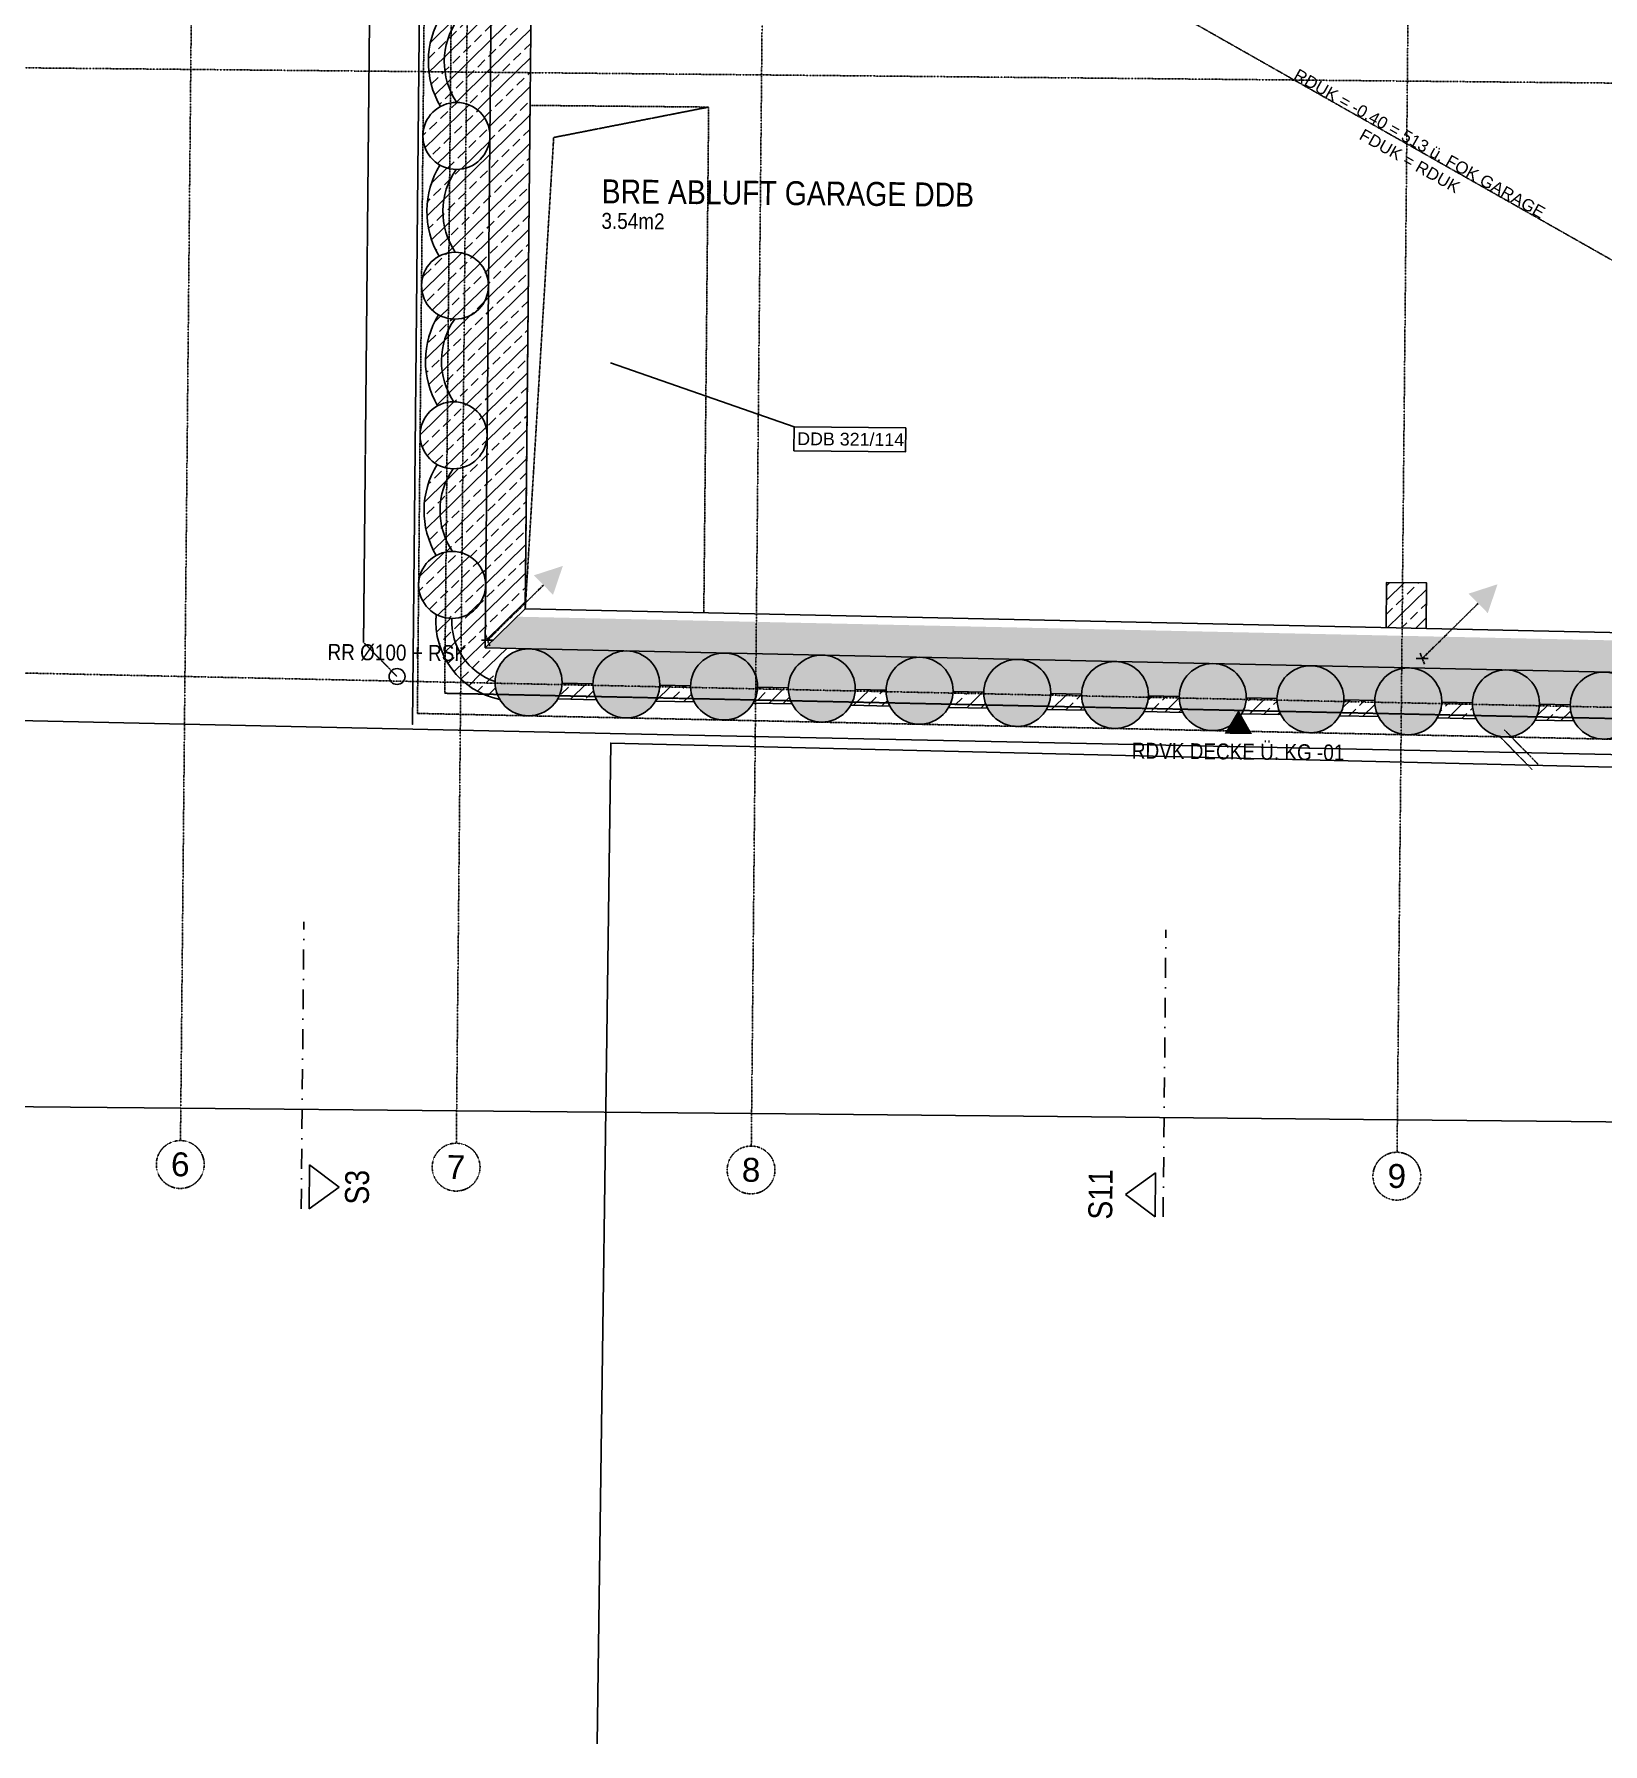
# Model space of a CAD drawing. Header units: millimetres. Extents: x 129024 to 200890, y -97881 to 32593.
# Drawn here: x 173659 to 183496, y -62388 to -51665 of the extents above; entities that cross this region are included whole.
import ezdxf
from ezdxf.enums import TextEntityAlignment as Align

# ---------------------------------------------------------------- set-up
doc = ezdxf.new("R2010")
doc.units = ezdxf.units.MM
for name, pattern in [('ACAD_ISO08W100', [36, 24, -3, 6, -3]), ('DASHDOT', [1, 0.5, -0.25, 0, -0.25]), ('HIDDEN', [0.375, 0.25, -0.125]), ('HIDDEN2', [0.1875, 0.125, -0.0625]), ('STRICHPUNKT', [1, 0.5, -0.25, 0, -0.25]), ('STRICHPUNKTX2', [2, 1, -0.5, 0, -0.5])]:
    doc.linetypes.add(name, pattern=pattern)
for name, color, linetype in [('00-TXT---------M0', 8, 'Continuous'), ('01-SCH-G00-Lk2-M0', 8, 'STRICHPUNKTX2'), ('01-SYM-G00-Lk2-M0', 8, 'Continuous'), ('01-TXT---------M0', 1, 'Continuous'), ('01-TXT---------PP', 1, 'Continuous'), ('01-TXT-G00-Lk2-M0', 1, 'Continuous'), ('02-AXO-G00-Lk2-M0', 8, 'STRICHPUNKT'), ('02-DIM-G00-Lk2-ACHSEN', 251, 'Continuous'), ('02-FIL-G00-Lk2-STB', 8, 'Continuous'), ('02-HID-G00-Lk2-M0', 8, 'HIDDEN2'), ('02-TWA-G00-Lk2-M0', 4, 'Continuous'), ('02-TWB-G00-Lk2-M0', 5, 'Continuous'), ('02-WDA-G00-Lk2-M0', 8, 'Continuous'), ('03-SYM-G00-LK2-M0', 8, 'Continuous'), ('03-TXT-G00-Lk2-M0', 8, 'Continuous'), ('07-RWK-G00-Lk2-M0', 150, 'HIDDEN'), ('07-TXT---------M0', 8, 'Continuous'), ('09-VER-G00-Lk2-GRUNDSTÜCKSGRENZE', 161, 'Continuous')]:
    doc.layers.add(name, color=color, linetype=linetype)
doc.layers.add('E_ERDUNG', color=150, linetype='ACAD_ISO08W100', true_color=0x0f87ff)
doc.styles.add('ARIAL', font='arial.ttf', dxfattribs={"width": 0.85})
doc.styles.add('ET_LEGENDE - Wohnung$0$ROMANS', font='romans.shx', dxfattribs={"width": 0.6})
doc.styles.get("Standard").update_dxf_attribs({"font": 'arial.ttf'})
doc.dimstyles.new('pp chromy&schneider', dxfattribs={"dimscale": 0.005, "dimtxt": 25, "dimasz": 10, "dimexe": 0, "dimexo": 0, "dimgap": 5, "dimtad": 1, "dimdec": 1, "dimlfac": 100, "dimrnd": 0.1, "dimzin": 9, "dimdsep": 46, "dimtxsty": 'ARIAL', "dimblk": 'c&s kote', "dimcen": 0, "dimse1": 1, "dimse2": 1, "dimclrd": 8, "dimclrt": 8, "dimadec": 0, "dimazin": 0, "dimtfac": 0.75, "dimtdec": 1, "dimtix": 1, "dimtmove": 2, "dimatfit": 0, "dimldrblk": 'NONE', "dimfxl": 1, "dimtolj": 1, "dimlwd": -1, "dimarcsym": 0})
pattern_1 = [(44.45009, (103083.84, -85315.77), (-88.93653, 90.66032), []), (44.45009, (103173.64, -85316.63), (-88.93653, 90.66032), [63.5, -31.75])]
pattern_2 = [(44.157637, (103524.05, -263060.04), (-88.472625, 91.11309), []), (44.157637, (103613.84, -263061.36), (-88.472625, 91.11309), [63.5, -31.75])]

# ---------------------------------------------------------------- blocks, each defined once
blk = doc.blocks.new('*U225')
for p, q in [((0, 0), (445, 445)), ((48, 0), (-48, 0)), ((-18, 44), (18, -44))]:
    blk.add_line(p, q)
blk.add_solid([(368, 523), (600, 600), (523, 368)])
at = {"style": 'ET_LEGENDE - Wohnung$0$ROMANS', "width": 0.6, "flags": 1}
for tag, p in [('RAUMBUCHNUMMER', (0, -300)), ('ANLAGE', (0, -450))]:
    blk.add_attdef(tag, text='', height=100, dxfattribs=at).set_placement(p, align=Align.MIDDLE)
for tag, p in [('TEILANLAGE_NR', (0, -600)), ('KOMPONENTE', (0, -750)), ('KOMPONENTE_NR', (0, -900)), ('BEZEICHNUNG', (0, -1050)), ('TYP', (0, -1200)), ('HERSTELLER', (0, -1350)), ('MODEL', (0, -1500)), ('LEISTUNG_MAX', (0, -1650)), ('SPEZIFISCH_1', (0, -1800)), ('SPEZIFISCH_2', (0, -1950)), ('SPEZIFISCH_3', (0, -2100)), ('SPEZIFISCH_4', (0, -2250)), ('SPEZIFISCH_5', (0, -2400)), ('GEWERKE_CODE', (0, -2550)), ('LV_POS', (0, -2700)), ('ZAEHLER', (0, -2850)), ('PLATZHALTER_1', (0, -3000)), ('PLATZHALTER_2', (0, -3150)), ('PLATZHALTER_3', (0, -3300)), ('JOBLISTE_VDMA', (0, -3450)), ('ET_SPEZIFISCH_1', (0, -3600)), ('ET_SPEZIFISCH_2', (0, -3750)), ('ET_SPEZIFISCH_3', (0, -3900)), ('ET_SPEZIFISCH_4', (0, -4050)), ('ET_SPEZIFISCH_5', (0, -4200)), ('ET_SPEZIFISCH_6', (0, -4350)), ('ET_SPEZIFISCH_7', (0, -4500))]:
    blk.add_attdef(tag, text='', height=100, dxfattribs=at).set_placement(p, align=Align.MIDDLE_CENTER)
blk = doc.blocks.new('*U223')
for p, q in [((0, 0), (445, 445)), ((48, 0), (-48, 0)), ((-18, 44), (18, -44))]:
    blk.add_line(p, q)
blk.add_solid([(368, 523), (600, 600), (523, 368)])
at = {"style": 'ET_LEGENDE - Wohnung$0$ROMANS', "width": 0.6, "flags": 1}
for tag, p in [('RAUMBUCHNUMMER', (0, -300)), ('ANLAGE', (0, -450))]:
    blk.add_attdef(tag, text='', height=100, dxfattribs=at).set_placement(p, align=Align.MIDDLE)
for tag, p in [('TEILANLAGE_NR', (0, -600)), ('KOMPONENTE', (0, -750)), ('KOMPONENTE_NR', (0, -900)), ('BEZEICHNUNG', (0, -1050)), ('TYP', (0, -1200)), ('HERSTELLER', (0, -1350)), ('MODEL', (0, -1500)), ('LEISTUNG_MAX', (0, -1650)), ('SPEZIFISCH_1', (0, -1800)), ('SPEZIFISCH_2', (0, -1950)), ('SPEZIFISCH_3', (0, -2100)), ('SPEZIFISCH_4', (0, -2250)), ('SPEZIFISCH_5', (0, -2400)), ('GEWERKE_CODE', (0, -2550)), ('LV_POS', (0, -2700)), ('ZAEHLER', (0, -2850)), ('PLATZHALTER_1', (0, -3000)), ('PLATZHALTER_2', (0, -3150)), ('PLATZHALTER_3', (0, -3300)), ('JOBLISTE_VDMA', (0, -3450)), ('ET_SPEZIFISCH_1', (0, -3600)), ('ET_SPEZIFISCH_2', (0, -3750)), ('ET_SPEZIFISCH_3', (0, -3900)), ('ET_SPEZIFISCH_4', (0, -4050)), ('ET_SPEZIFISCH_5', (0, -4200)), ('ET_SPEZIFISCH_6', (0, -4350)), ('ET_SPEZIFISCH_7', (0, -4500))]:
    blk.add_attdef(tag, text='', height=100, dxfattribs=at).set_placement(p, align=Align.MIDDLE_CENTER)
blk = doc.blocks.new('03-rar')
blk.add_circle((0, 0), 0.05)
at = {"layer": '01-TXT---------M0', "color": 8, "style": 'ARIAL', "width": 0.85}
blk.add_attdef('RR', text='', height=0.1, dxfattribs=at).set_placement((0, 0.1), align=Align.CENTER)
blk = doc.blocks.new('schnittführung')
at = {"color": 4, "linetype": 'DASHDOT', "ltscale": 0.25}
blk.add_line((0.237, -0.138), (0.237, 1.662), dxfattribs=at)
blk.add_line((0.237, -0.138), (0.237, 1.662), dxfattribs=at)
blk.add_line((0.237, -0.138), (0.237, 1.662), dxfattribs=at)
at = {"color": 4}
blk.add_lwpolyline([(0.187, 0.138), (0.187, -0.138), (0, 0)], close=True, dxfattribs=at)
at = {"layer": '07-TXT---------M0', "color": 9, "style": 'ARIAL', "text_generation_flag": 6, "width": 0.85}
blk.add_attdef('SCHNITT', text='', height=0.15, rotation=270, dxfattribs=at).set_placement((-0.037, 0), align=Align.CENTER)
blk = doc.blocks.new('01-SQM')
at = {"layer": '01-TXT---------M0', "color": 1, "style": 'ARIAL', "width": 0.85}
blk.add_attdef('ROOM', (0, 0), '', height=0.15, dxfattribs=at)
blk.add_attdef('AREA', text='', height=0.1, dxfattribs=at).set_placement((0, -0.06), align=Align.TOP_LEFT)
at = {"layer": '01-TXT---------PP', "color": 1, "style": 'ARIAL', "width": 0.85}
blk.add_attdef('NR', text='', height=0.15, dxfattribs=at).set_placement((-0.117, 0), align=Align.RIGHT)
blk.add_attdef('FLOOR', text='', height=0.1, dxfattribs=at).set_placement((0, -0.26), align=Align.TOP_LEFT)
blk = doc.blocks.new('c&s kote')
at = {"color": 8}
for p, q in [((0, -2), (0, 2)), ((0, 2), (0, -2)), ((-2, 0), (2, 0)), ((2, 0), (-2, 0))]:
    blk.add_line(p, q, dxfattribs=at)
blk.add_circle((0, 0), 0.5, dxfattribs=at)
blk = doc.blocks.new('*D555')
at = {"layer": '02-DIM-G00-Lk2-ACHSEN', "color": 8, "transparency": 16777216}
blk.add_arc((189767, -26285), 378, 359.4577, 89.4425, dxfattribs=at)
at = {"layer": 'Defpoints', "color": 0, "transparency": 16777216}
for p in [(189791, -23821), (158479, -25985), (190096, -26099), (192167, -26308), (189455, -58747)]:
    blk.add_point(p, dxfattribs=at)
at = {"layer": '02-DIM-G00-Lk2-ACHSEN', "color": 8, "transparency": 16777216, "xscale": 0.05, "yscale": 0.05, "zscale": 0.05}
for p, rotation in [((189771, -25907), 179.44630059339), ((190145, -26289), 269.4538743099132)]:
    blk.add_blockref('c&s kote', p, dxfattribs=dict(at, rotation=rotation))
at = {"layer": '02-DIM-G00-Lk2-ACHSEN', "color": 8, "transparency": 16777216, "insert": (190037, -26020), "char_height": 0.125, "attachment_point": 5, "rotation": 314.4501, "style": 'ARIAL'}
blk.add_mtext('\\A1;90.00°', dxfattribs=at)
blk = doc.blocks.new('_None')
blk = doc.blocks.new('*D525')
at = {"layer": '02-DIM-G00-Lk2-ACHSEN', "color": 8, "transparency": 16777216}
blk.add_line((188207, -58532), (182208, -58474), dxfattribs=at)
at = {"layer": 'Defpoints', "color": 0, "transparency": 16777216}
for p in [(188229, -56285), (182208, -58474), (182206, -58678)]:
    blk.add_point(p, dxfattribs=at)
at = {"layer": '02-DIM-G00-Lk2-ACHSEN', "color": 8, "transparency": 16777216, "xscale": 0.05, "yscale": 0.05, "zscale": 0.05}
for p, rotation in [((182208, -58474), 179.4500874510324), ((188207, -58532), 359.4500874510325)]:
    blk.add_blockref('c&s kote', p, dxfattribs=dict(at, rotation=rotation))
at = {"layer": '02-DIM-G00-Lk2-ACHSEN', "color": 8, "transparency": 16777216, "insert": (185208, -58503), "char_height": 0.125, "attachment_point": 5, "rotation": 359.4501, "style": 'ARIAL'}
blk.add_mtext('\\A1;599999.8', dxfattribs=at)
blk = doc.blocks.new('*D526')
at = {"layer": '02-DIM-G00-Lk2-ACHSEN', "color": 8, "transparency": 16777216}
blk.add_line((182208, -58474), (178158, -58435), dxfattribs=at)
at = {"layer": 'Defpoints', "color": 0, "transparency": 16777216}
for p in [(178158, -58435), (178156, -58639), (182206, -58678)]:
    blk.add_point(p, dxfattribs=at)
at = {"layer": '02-DIM-G00-Lk2-ACHSEN', "color": 8, "transparency": 16777216, "xscale": 0.05, "yscale": 0.05, "zscale": 0.05}
for p, rotation in [((178158, -58435), 179.4500874510324), ((182208, -58474), 359.4500874510325)]:
    blk.add_blockref('c&s kote', p, dxfattribs=dict(at, rotation=rotation))
at = {"layer": '02-DIM-G00-Lk2-ACHSEN', "color": 8, "transparency": 16777216, "insert": (180183, -58454), "char_height": 0.125, "attachment_point": 5, "rotation": 359.4501, "style": 'ARIAL'}
blk.add_mtext('\\A1;405000', dxfattribs=at)
blk = doc.blocks.new('*D527')
at = {"layer": '02-DIM-G00-Lk2-ACHSEN', "color": 8, "transparency": 16777216}
blk.add_line((178158, -58435), (176308, -58417), dxfattribs=at)
at = {"layer": 'Defpoints', "color": 0, "transparency": 16777216}
for p in [(176308, -58417), (176306, -58621), (178156, -58639)]:
    blk.add_point(p, dxfattribs=at)
at = {"layer": '02-DIM-G00-Lk2-ACHSEN', "color": 8, "transparency": 16777216, "xscale": 0.05, "yscale": 0.05, "zscale": 0.05}
for p, rotation in [((176308, -58417), 179.4500874510324), ((178158, -58435), 359.4500874510325)]:
    blk.add_blockref('c&s kote', p, dxfattribs=dict(at, rotation=rotation))
at = {"layer": '02-DIM-G00-Lk2-ACHSEN', "color": 8, "transparency": 16777216, "insert": (177233, -58426), "char_height": 0.125, "attachment_point": 5, "rotation": 359.4501, "style": 'ARIAL'}
blk.add_mtext('\\A1;185000', dxfattribs=at)
blk = doc.blocks.new('*D528')
at = {"layer": '02-DIM-G00-Lk2-ACHSEN', "color": 8, "transparency": 16777216}
blk.add_line((176308, -58417), (174578, -58401), dxfattribs=at)
at = {"layer": 'Defpoints', "color": 0, "transparency": 16777216}
for p in [(174578, -58401), (174576, -58604), (176306, -58621)]:
    blk.add_point(p, dxfattribs=at)
at = {"layer": '02-DIM-G00-Lk2-ACHSEN', "color": 8, "transparency": 16777216, "xscale": 0.05, "yscale": 0.05, "zscale": 0.05}
for p, rotation in [((174578, -58401), 179.4500874510324), ((176308, -58417), 359.4500874510325)]:
    blk.add_blockref('c&s kote', p, dxfattribs=dict(at, rotation=rotation))
at = {"layer": '02-DIM-G00-Lk2-ACHSEN', "color": 8, "transparency": 16777216, "insert": (175443, -58409), "char_height": 0.125, "attachment_point": 5, "rotation": 359.4501, "style": 'ARIAL'}
blk.add_mtext('\\A1;173000', dxfattribs=at)
blk = doc.blocks.new('*D529')
at = {"layer": '02-DIM-G00-Lk2-ACHSEN', "color": 8, "transparency": 16777216}
blk.add_line((174578, -58401), (171388, -58370), dxfattribs=at)
at = {"layer": 'Defpoints', "color": 0, "transparency": 16777216}
for p in [(171388, -58370), (171386, -58574), (174576, -58604)]:
    blk.add_point(p, dxfattribs=at)
at = {"layer": '02-DIM-G00-Lk2-ACHSEN', "color": 8, "transparency": 16777216, "xscale": 0.05, "yscale": 0.05, "zscale": 0.05}
for p, rotation in [((171388, -58370), 179.4500874510324), ((174578, -58401), 359.4500874510325)]:
    blk.add_blockref('c&s kote', p, dxfattribs=dict(at, rotation=rotation))
at = {"layer": '02-DIM-G00-Lk2-ACHSEN', "color": 8, "transparency": 16777216, "insert": (172983, -58385), "char_height": 0.125, "attachment_point": 5, "rotation": 359.4501, "style": 'ARIAL'}
blk.add_mtext('\\A1;319000', dxfattribs=at)
blk = doc.blocks.new('*D537')
at = {"layer": '02-DIM-G00-Lk2-ACHSEN', "color": 8, "transparency": 16777216}
blk.add_arc((161316, -55407), 947, 178.7656, 269.4471, dxfattribs=at)
at = {"layer": 'Defpoints', "color": 0, "transparency": 16777216}
for p in [(161622, -23551), (158274, -55341), (160488, -55865), (191881, -56067), (161287, -58477)]:
    blk.add_point(p, dxfattribs=at)
at = {"layer": '02-DIM-G00-Lk2-ACHSEN', "color": 8, "transparency": 16777216, "xscale": 0.05, "yscale": 0.05, "zscale": 0.05}
for p, rotation in [((160370, -55386), 88.76408441988075), ((161307, -56353), 359.4485741282728)]:
    blk.add_blockref('c&s kote', p, dxfattribs=dict(at, rotation=rotation))
at = {"layer": '02-DIM-G00-Lk2-ACHSEN', "color": 8, "transparency": 16777216, "insert": (160637, -56065), "char_height": 0.125, "attachment_point": 5, "rotation": 314.1063, "style": 'ARIAL'}
blk.add_mtext('\\A1;90.69°', dxfattribs=at)
blk = doc.blocks.new('*D538')
at = {"layer": '02-DIM-G00-Lk2-ACHSEN', "color": 8, "transparency": 16777216}
blk.add_arc((189482, -56015), 916, 269.4532, 358.7594, dxfattribs=at)
at = {"layer": 'Defpoints', "color": 0, "transparency": 16777216}
for p in [(189791, -23821), (158274, -55341), (191881, -56067), (189929, -56815), (189455, -58747)]:
    blk.add_point(p, dxfattribs=at)
at = {"layer": '02-DIM-G00-Lk2-ACHSEN', "color": 8, "transparency": 16777216, "xscale": 0.05, "yscale": 0.05, "zscale": 0.05}
for p, rotation in [((190398, -56035), 88.7610078103221), ((189473, -56931), 179.4516507379268)]:
    blk.add_blockref('c&s kote', p, dxfattribs=dict(at, rotation=rotation))
at = {"layer": '02-DIM-G00-Lk2-ACHSEN', "color": 8, "transparency": 16777216, "insert": (190119, -56673), "char_height": 0.125, "attachment_point": 5, "rotation": 44.1063, "style": 'ARIAL'}
blk.add_mtext('\\A1;89.31°', dxfattribs=at)
blk = doc.blocks.new('01-hk4')
blk.add_lwpolyline([(0, 0, 0, 0.270625, 0), (0, 0.234375, 0.270625, 0.270625, 0)], format="xyseb")
at = {"layer": '00-TXT---------M0', "color": 8, "style": 'ARIAL', "width": 0.85}
blk.add_attdef('HEIGHT', text='', height=0.1, dxfattribs=at).set_placement((0, 0.35), align=Align.CENTER)

msp = doc.modelspace()

# ---------------------------------------------------------------- hatches: boundary and pattern name
at = {"layer": '02-FIL-G00-Lk2-STB'}
h = msp.add_hatch(dxfattribs=at)
h.set_pattern_fill('ANSI33', color=256, scale=20, angle=106.49662873, style=0)
h.set_pattern_definition(pattern_1)
h.paths.add_polyline_path([(176566.5448, -47109.2717, -0.4142135617), (176354.539, -47317.2465, 0.1666666585), (176345.3252, -48277.2023, -0.4142135615), (176553.3, -48489.2081)])
h.paths.add_polyline_path([(176553.3, -48489.2081, -0.414213564), (176341.2942, -48697.183, 0.27586953), (176335.7277, -49277.1406, -0.4142135625), (176543.7026, -49489.1464)])
h.paths.add_polyline_path([(176543.7026, -49489.1464, -0.4142135625), (176331.6967, -49697.1212, 0.3084450745), (176326.7181, -50215.8283, -0.4142135622), (176534.693, -50427.8341)])
h.paths.add_polyline_path([(176534.693, -50427.8341, -0.4142135616), (176322.6871, -50635.8089, 0.3102286128), (176317.7072, -51154.6507, -0.4142135614), (176525.6821, -51366.6565)])
h.paths.add_polyline_path([(176525.6821, -51366.6565, -0.4142135624), (176313.6762, -51574.6313, 0.3104076855), (176308.6989, -52093.2036, -0.4142135624), (176516.6738, -52305.2095)])
h.paths.add_polyline_path([(176516.6738, -52305.2095, -0.4142135632), (176304.6679, -52513.1843, 0.3101702205), (176299.6872, -53032.114, -0.4142135614), (176507.662, -53244.1198)])
h.paths.add_polyline_path([(176507.662, -53244.1198, -0.4142135632), (176295.6562, -53452.0946, 0.3104662005), (176290.6797, -53970.579, -0.4142135614), (176498.6546, -54182.5849)])
h.paths.add_polyline_path([(176498.6546, -54182.5849, -0.4142135624), (176286.6487, -54390.5597, 0.310318113), (176281.6701, -54909.2667, -0.4142135623), (176489.645, -55121.2725)])
h = msp.add_hatch(dxfattribs=at)
h.set_pattern_fill('ANSI33', color=256, scale=20, angle=106.49662873, style=0)
h.set_pattern_definition(pattern_1)
h.paths.add_polyline_path([(176354.539, -47317.2465, -0.1212469859), (176257.3101, -47292.3252, 0.1637669861), (176247.6359, -48300.2527, -0.1212469858), (176345.3252, -48277.2023, -0.1666666585)])
h.paths.add_polyline_path([(176341.2942, -48697.183, -0.1253217798), (176241.107, -48670.6445, 0.2521253795), (176235.0495, -49301.7511, -0.1253217801), (176335.7277, -49277.1406, -0.27586953)])
h.paths.add_polyline_path([(176331.6967, -49697.1212, -0.1271147284), (176230.217, -49669.8567, 0.2739785048), (176224.7338, -50241.1399, -0.1271147284), (176326.7181, -50215.8283, -0.3084450745)])
h.paths.add_polyline_path([(176322.6871, -50635.8089, -0.1272252994), (176221.1279, -50608.4994, 0.2752835703), (176215.6425, -51180.0058, -0.1272252996), (176317.7072, -51154.6507, -0.3102286128)])
h.paths.add_polyline_path([(176313.6762, -51574.6313, -0.1272358173), (176212.1094, -51547.3175, 0.2753989658), (176206.6265, -52118.5629, -0.1272358172), (176308.6989, -52093.2036, -0.3104076855)])
h.paths.add_polyline_path([(176304.6679, -52513.1843, -0.1272218707), (176203.1111, -52485.8761, 0.2752459305), (176197.6249, -53057.4678, -0.1272218712), (176299.6872, -53032.114, -0.3101702205)])
h.paths.add_polyline_path([(176295.6562, -53452.0946, -0.1272392551), (176194.0869, -53424.7794, 0.2754366615), (176188.6049, -53995.9397, -0.1272392555), (176290.6797, -53970.579, -0.3104662005)])
h.paths.add_polyline_path([(176286.6487, -54390.5597, -0.1272305554), (176185.0857, -54363.248, 0.2753412516), (176179.6016, -54934.6239, -0.1272305555), (176281.6701, -54909.2667, -0.310318113)])
h = msp.add_hatch(dxfattribs=at)
h.set_pattern_fill('ANSI33', color=256, scale=20, angle=106.49662873, style=0)
h.set_pattern_definition(pattern_2)
edge = h.paths.add_edge_path()
edge.add_arc((176279.6546, -55119.257), 210, 0, 360)
edge = h.paths.add_edge_path()
edge.add_arc((176288.6642, -54180.5693), 210, 0, 360)
edge = h.paths.add_edge_path()
edge.add_arc((176297.6717, -53242.1043), 210, 0, 360)
edge = h.paths.add_edge_path()
edge.add_arc((176306.6834, -52303.194), 210, 0, 360)
edge = h.paths.add_edge_path()
edge.add_arc((176315.6917, -51364.641), 210, 0, 360)
edge = h.paths.add_edge_path()
edge.add_arc((176324.7026, -50425.8186), 210, 0, 360)
edge = h.paths.add_edge_path()
edge.add_arc((176333.7122, -49487.1309), 210, 0, 360)
edge = h.paths.add_edge_path()
edge.add_arc((176343.3097, -48487.1926), 210, 0, 360)
h = msp.add_hatch(dxfattribs=at)
h.set_pattern_fill('ANSI33', color=256, scale=20, angle=106.49662873, style=0)
h.set_pattern_definition(pattern_1)
h.paths.add_polyline_path([(176795.9942, -49251.5906), (176546.0057, -49249.1912), (176485.8731, -55514.2492), (176738.2381, -55269.0457)])
h = msp.add_hatch(dxfattribs=at)
h.set_pattern_fill('ANSI33', color=256, scale=20, angle=106.49662873, style=0)
h.set_pattern_definition([(44.45009, (103084.32, -85265.77), (-88.93653, 90.66032), []), (44.45009, (103174.12, -85266.64), (-88.93653, 90.66032), [63.5, -31.75])])
h.paths.add_polyline_path([(182390.0682, -55105.532), (182140.0793, -55103.1326), (182137.3617, -55386.2699), (182387.3218, -55391.6692)])
h = msp.add_hatch(dxfattribs=at)
h.set_pattern_fill('ANSI33', color=256, scale=20, angle=106.49662873, style=0)
h.set_pattern_definition(pattern_1)
h.paths.add_polyline_path([(176763.8222, -55520.2531), (176485.8731, -55514.2492), (176489.645, -55121.2725, -0.4142135613), (176277.6391, -55329.2474, 0.3329222129), (176549.3361, -55725.6691, -0.4142135621)])
h = msp.add_hatch(dxfattribs=at)
h.set_pattern_fill('ANSI33', color=256, scale=20, angle=106.49662873, style=0)
h.set_pattern_definition(pattern_1)
h.paths.add_polyline_path([(176277.6391, -55329.2474, -0.1230635188), (176179.0879, -55303.6108, 0.3807202405), (176578.4122, -55836.9012, -0.1395333782), (176549.3361, -55725.6691, -0.3329222129)])
h = msp.add_hatch(dxfattribs=at)
h.set_pattern_fill('ANSI33', color=256, scale=20, angle=106.49662873, style=0)
h.set_pattern_definition(pattern_1)
h.paths.add_polyline_path([(187885.9507, -55560.4507), (176687.7606, -55318.5635), (176485.8731, -55514.2492), (188083.9988, -55764.7753)])
h = msp.add_hatch(dxfattribs=at)
h.set_pattern_fill('ANSI33', color=256, scale=20, angle=106.49662873, style=0)
h.set_pattern_definition(pattern_2)
edge = h.paths.add_edge_path()
edge.add_arc((176759.2871, -55730.2041), 210, 0, 360)
edge = h.paths.add_edge_path()
edge.add_arc((177372.215, -55743.4437), 210, 0, 360)
edge = h.paths.add_edge_path()
edge.add_arc((177985.1511, -55756.3013), 210, 0, 360)
edge = h.paths.add_edge_path()
edge.add_arc((178598.0868, -55769.1752), 210, 0, 360)
edge = h.paths.add_edge_path()
edge.add_arc((179210.9984, -55783.1625), 210, 0, 360)
edge = h.paths.add_edge_path()
edge.add_arc((179823.9262, -55796.4021), 210, 0, 360)
edge = h.paths.add_edge_path()
edge.add_arc((180436.854, -55809.6417), 210, 0, 360)
edge = h.paths.add_edge_path()
edge.add_arc((181049.7818, -55822.8812), 210, 0, 360)
edge = h.paths.add_edge_path()
edge.add_arc((181662.7096, -55836.1208), 210, 0, 360)
edge = h.paths.add_edge_path()
edge.add_arc((182275.6374, -55849.3604), 210, 0, 360)
edge = h.paths.add_edge_path()
edge.add_arc((182888.5652, -55862.6), 210, 0, 360)
edge = h.paths.add_edge_path()
edge.add_arc((183501.493, -55875.8396), 210, 0, 360)
edge = h.paths.add_edge_path()
edge.add_arc((184114.4208, -55889.0792), 210, 0, 360)
edge = h.paths.add_edge_path()
edge.add_arc((184727.3486, -55902.3188), 210, 0, 360)
edge = h.paths.add_edge_path()
edge.add_arc((185340.2765, -55915.5584), 210, 0, 360)
edge = h.paths.add_edge_path()
edge.add_arc((185953.2043, -55928.7979), 210, 0, 360)
edge = h.paths.add_edge_path()
edge.add_arc((186566.1321, -55942.0375), 210, 0, 360)
edge = h.paths.add_edge_path()
edge.add_arc((187179.0599, -55955.2771), 210, 0, 360)
edge = h.paths.add_edge_path()
edge.add_arc((187791.9877, -55968.5167), 210, 0, 360)
h = msp.add_hatch(dxfattribs=at)
h.set_pattern_fill('ANSI33', color=256, scale=20, angle=106.49662873, style=0)
h.set_pattern_definition(pattern_1)
h.paths.add_polyline_path([(177376.7501, -55533.4927), (176763.8222, -55520.2531, -0.4142135622), (176969.2381, -55734.7392), (177162.264, -55738.9087, -0.4142135622)])
h.paths.add_polyline_path([(177977.0185, -55546.4588), (177376.7501, -55533.4927, -0.4142135623), (177582.166, -55747.9788), (177775.1921, -55752.1482, -0.3971772687)])
h.paths.add_polyline_path([(178584.903, -55559.5895), (178002.3372, -55547.0057, -0.3971772687), (178195.0935, -55761.2184), (178388.1209, -55765.3879, -0.3907244994)])
h.paths.add_polyline_path([(179215.5335, -55573.2115), (178620.3084, -55560.3543, -0.3907244994), (178808.0203, -55774.4579), (179001.0474, -55778.6274, -0.4142135623)])
h.paths.add_polyline_path([(179828.4613, -55586.451), (179215.5335, -55573.2115, -0.4142135623), (179420.9494, -55787.6975), (179613.9752, -55791.867, -0.4142135623)])
h.paths.add_polyline_path([(180441.3891, -55599.6906), (179828.4613, -55586.451, -0.4142135622), (180033.8773, -55800.9371), (180226.903, -55805.1066, -0.4142135623)])
h.paths.add_polyline_path([(181054.3169, -55612.9302), (180441.3891, -55599.6906, -0.4142135623), (180646.8051, -55814.1767), (180839.8308, -55818.3462, -0.4142135623)])
h.paths.add_polyline_path([(181667.2447, -55626.1698), (181054.3169, -55612.9302, -0.4142135623), (181259.7329, -55827.4163), (181452.7586, -55831.5858, -0.4142135623)])
h.paths.add_polyline_path([(182280.1725, -55639.4094), (181667.2447, -55626.1698, -0.4142135623), (181872.6607, -55840.6559), (182065.6864, -55844.8254, -0.4142135623)])
h.paths.add_polyline_path([(182893.1003, -55652.649), (182280.1725, -55639.4094, -0.4142135623), (182485.5885, -55853.8955), (182678.6142, -55858.0649, -0.4142135623)])
h.paths.add_polyline_path([(183506.0281, -55665.8886), (182893.1003, -55652.649, -0.4142135623), (183098.5163, -55867.1351), (183291.542, -55871.3045, -0.4142135623)])
h.paths.add_polyline_path([(184118.9559, -55679.1282), (183506.0281, -55665.8886, -0.4142135623), (183711.4441, -55880.3747), (183904.4698, -55884.5441, -0.4142135623)])
h.paths.add_polyline_path([(184731.8837, -55692.3677), (184118.9559, -55679.1282, -0.4142135623), (184324.3719, -55893.6142), (184517.3976, -55897.7837, -0.4142135623)])
h.paths.add_polyline_path([(185344.8115, -55705.6073), (184731.8837, -55692.3677, -0.4142135623), (184937.2997, -55906.8538), (185130.3254, -55911.0233, -0.4142135623)])
h.paths.add_polyline_path([(185957.7393, -55718.8469), (185344.8115, -55705.6073, -0.4142135623), (185550.2275, -55920.0934), (185743.2532, -55924.2629, -0.4142135623)])
h.paths.add_polyline_path([(186570.6671, -55732.0865), (185957.7393, -55718.8469, -0.4142135623), (186163.1553, -55933.333), (186356.181, -55937.5025, -0.4142135623)])
h.paths.add_polyline_path([(187183.5949, -55745.3261), (186570.6671, -55732.0865, -0.4142135623), (186776.0831, -55946.5726), (186969.1088, -55950.7421, -0.4142135623)])
h.paths.add_polyline_path([(187796.5227, -55758.5657), (187183.5949, -55745.3261, -0.4142135623), (187389.0109, -55959.8122), (187582.0366, -55963.9817, -0.4142135623)])
h = msp.add_hatch(dxfattribs=at)
h.set_pattern_fill('ANSI33', color=256, scale=20, angle=106.49662873, style=0)
h.set_pattern_definition(pattern_1)
h.paths.add_polyline_path([(176969.2381, -55734.7392, -0.1247200485), (176941.7463, -55834.1687), (177185.4367, -55839.4325, -0.1247200486), (177162.264, -55738.9087)])
h.paths.add_polyline_path([(177582.166, -55747.9788, -0.1247200485), (177554.6742, -55847.4083), (177798.5719, -55852.6766, -0.1247837299), (177775.1921, -55752.1482)])
h.paths.add_polyline_path([(178195.0935, -55761.2184, -0.1247837299), (178167.3947, -55860.6434), (178411.6991, -55865.9205, -0.12484524), (178388.1209, -55765.3879)])
h.paths.add_polyline_path([(178808.0203, -55774.4579, -0.1248452399), (178780.123, -55873.8787), (179024.2201, -55879.1513, -0.1247200485), (179001.0474, -55778.6274)])
h.paths.add_polyline_path([(179420.9494, -55787.6975, -0.1247200485), (179393.4577, -55887.127), (179637.1479, -55892.3909, -0.1247200485), (179613.9752, -55791.867)])
h.paths.add_polyline_path([(180033.8773, -55800.9371, -0.1247200485), (180006.3855, -55900.3666), (180250.0757, -55905.6305, -0.1247200485), (180226.903, -55805.1066)])
h.paths.add_polyline_path([(180646.8051, -55814.1767, -0.1247200485), (180619.3133, -55913.6062), (180863.0035, -55918.8701, -0.1247200486), (180839.8308, -55818.3462)])
h.paths.add_polyline_path([(181259.7329, -55827.4163, -0.1247200485), (181232.2411, -55926.8458), (181475.9313, -55932.1096, -0.1247200485), (181452.7586, -55831.5858)])
h.paths.add_polyline_path([(181872.6607, -55840.6559, -0.1247200485), (181845.1689, -55940.0854), (182088.8591, -55945.3492, -0.1247200485), (182065.6864, -55844.8254)])
h.paths.add_polyline_path([(182485.5885, -55853.8955, -0.1247200485), (182458.0967, -55953.325), (182701.7869, -55958.5888, -0.1247200485), (182678.6142, -55858.0649)])
h.paths.add_polyline_path([(183098.5163, -55867.1351, -0.1247200485), (183071.0245, -55966.5646), (183314.7147, -55971.8284, -0.1247200485), (183291.542, -55871.3045)])
h.paths.add_polyline_path([(183711.4441, -55880.3747, -0.1247200485), (183683.9523, -55979.8041), (183927.6425, -55985.068, -0.1247200485), (183904.4698, -55884.5441)])
h.paths.add_polyline_path([(184324.3719, -55893.6142, -0.1247200485), (184296.8801, -55993.0437), (184540.5703, -55998.3076, -0.1247200485), (184517.3976, -55897.7837)])
h.paths.add_polyline_path([(184937.2997, -55906.8538, -0.1247200485), (184909.8079, -56006.2833), (185153.4981, -56011.5472, -0.1247200485), (185130.3254, -55911.0233)])
h.paths.add_polyline_path([(185550.2275, -55920.0934, -0.1247200485), (185522.7357, -56019.5229), (185766.4259, -56024.7868, -0.1247200485), (185743.2532, -55924.2629)])
h.paths.add_polyline_path([(186163.1553, -55933.333, -0.1247200485), (186135.6635, -56032.7625), (186379.3537, -56038.0263, -0.1247200486), (186356.181, -55937.5025)])
h.paths.add_polyline_path([(186776.0831, -55946.5726, -0.1247200485), (186748.5913, -56046.0021), (186992.2815, -56051.2659, -0.1247200485), (186969.1088, -55950.7421)])
h.paths.add_polyline_path([(187389.0109, -55959.8122, -0.1247200485), (187361.5191, -56059.2417), (187605.2093, -56064.5055, -0.1247200485), (187582.0366, -55963.9817)])

# ---------------------------------------------------------------- linework, layer by layer
at = {"layer": '02-AXO-G00-Lk2-M0'}
for points in [[(174911.3476, -23678.6083), (174576.1266, -58604.4414)], [(176641.2679, -23695.2123), (176306.047, -58621.0453)], [(178491.1827, -23712.9679), (178155.9618, -58638.801)], [(182540.9961, -23751.8383), (182205.7752, -58677.6714)], [(158308.7315, -51729.2526), (191919.8148, -52051.8544)], [(158274.0664, -55340.9152), (191881.2786, -56066.85)], [(183053.3753, -56277.6941), (182843.289, -56063.5359)], [(183089.0683, -56242.6797), (182878.982, -56028.5215)]]:
    msp.add_lwpolyline(points, dxfattribs=at)
for centre in [(174574.687, -58754.4345), (176304.6073, -58771.0384), (178154.5221, -58788.7941), (182204.3356, -58827.6645)]:
    msp.add_circle(centre, 150, dxfattribs=at)
at = {"layer": '02-FIL-G00-Lk2-STB'}
msp.add_lwpolyline([(176738.2381, -55269.0457), (176485.8731, -55514.2492)], dxfattribs=at)
at = {"layer": '02-HID-G00-Lk2-M0', "color": 4}
for q in [(176144.5486, -47315.231), (188499.8998, -56193.857)]:
    msp.add_line((176061.9096, -55925.1894), q, dxfattribs=at)
at = {"layer": '02-HID-G00-Lk2-M0'}
for p, q in [((176768.5451, -52111.4407), (177718.5013, -52120.5585)), ((177888.4935, -52122.1901), (177858.0518, -55293.8344))]:
    msp.add_line(p, q, dxfattribs=at)
at = {"layer": '02-HID-G00-Lk2-M0', "ltscale": 2}
msp.add_line((188331.1791, -56060.1822), (176233.1299, -55798.8575), dxfattribs=at)
at = {"layer": '02-HID-G00-Lk2-M0'}
msp.add_lwpolyline([(161296.8642, -47002.7139), (176316.1724, -47146.8704), (176233.1299, -55798.8575)], dxfattribs=at)
at = {"layer": '02-TWA-G00-Lk2-M0'}
for p, q in [((176568.5603, -46899.2813), (176485.8731, -55514.2492)), ((176738.2381, -55269.0457), (176795.9943, -49251.5725)), ((176738.2381, -55269.0457), (187836.4329, -55509.9731)), ((176485.8731, -55514.2492), (188083.9988, -55764.7753)), ((188083.9988, -55764.7753), (176485.8731, -55514.2492))]:
    msp.add_line(p, q, dxfattribs=at)
for points in [[(176206.6315, -52118.5715, -0.275414299), (176212.1208, -51547.2988, -0.275414299)], [(176308.6989, -52093.2036, -0.3104076855), (176313.6762, -51574.6313, 0.0000000045)], [(176197.6285, -53057.4739, -0.2752532373), (176203.1153, -52485.8693, -0.2752532373)], [(176299.6872, -53032.114, -0.3101702205), (176304.6679, -52513.1843, 0.0000000045)], [(176188.6108, -53995.9499, -0.2754318669), (176194.0756, -53424.798, -0.2754318669)], [(176290.6797, -53970.579, -0.3104662005), (176295.6562, -53452.0946, 0.0000000045)], [(176179.5882, -54934.601, -0.2753352665), (176185.093, -54363.236, -0.2753352665)], [(176281.6701, -54909.2667, -0.310318113), (176286.6487, -54390.5597, 0.0000000045)]]:
    msp.add_lwpolyline(points, format="xyb", dxfattribs=at)
for points in [[(182137.3502, -55387.4698), (182140.0793, -55103.1326), (182390.0682, -55105.532), (182387.3218, -55391.6692)], [(176969.2381, -55734.7392), (177162.264, -55738.9087)], [(177582.166, -55747.9788), (177775.1921, -55752.1482)], [(176941.7463, -55834.1687), (177185.4367, -55839.4325)], [(177554.6742, -55847.4083), (177798.5719, -55852.6766)], [(178167.3947, -55860.6434), (178411.6991, -55865.9205)], [(178195.0935, -55761.2184), (178388.1209, -55765.3879)], [(178808.0203, -55774.4579), (179001.0474, -55778.6274)], [(179420.9494, -55787.6975), (179613.9752, -55791.867)], [(180033.8773, -55800.9371), (180226.903, -55805.1066)], [(180646.8051, -55814.1767), (180839.8308, -55818.3462)], [(181259.7329, -55827.4163), (181452.7586, -55831.5858)], [(181872.6607, -55840.6559), (182065.6864, -55844.8254)], [(182485.5885, -55853.8955), (182678.6142, -55858.0649)], [(178780.123, -55873.8787), (179024.2201, -55879.1513)], [(179393.4577, -55887.127), (179637.1479, -55892.3909)], [(180006.3855, -55900.3666), (180250.0757, -55905.6305)], [(180619.3133, -55913.6062), (180863.0035, -55918.8701)], [(181232.2411, -55926.8458), (181475.9313, -55932.1096)], [(181845.1689, -55940.0854), (182088.8591, -55945.3492)], [(182458.0967, -55953.325), (182701.7869, -55958.5888)], [(183071.0245, -55966.5646), (183314.7147, -55971.8284)], [(183098.5163, -55867.1351), (183291.542, -55871.3045)]]:
    msp.add_lwpolyline(points, dxfattribs=at)
for centre in [(176306.6834, -52303.194), (176297.6717, -53242.1043), (176288.6642, -54180.5693), (176279.6546, -55119.257), (176759.2871, -55730.2041), (177372.215, -55743.4437), (177985.1511, -55756.3013), (178598.0868, -55769.1752), (179210.9984, -55783.1625), (179823.9262, -55796.4021), (180436.854, -55809.6417), (181049.7818, -55822.8812), (181662.7096, -55836.1208), (182275.6374, -55849.3604), (182888.5652, -55862.6), (183501.493, -55875.8396)]:
    msp.add_circle(centre, 210, dxfattribs=at)
for radius, start, end in [(500.8897, 175.13994412, 258.51131253), (400.8897, 177.59821536, 251.25320054)]:
    msp.add_arc((176678.1766, -55346.0474), radius, start, end, dxfattribs=at)
at = {"layer": '02-TWB-G00-Lk2-M0'}
msp.add_lwpolyline([(177190.0181, -62387.8991), (177274.18, -56111.3128), (188527.1963, -56381.2349), (188478.1998, -62352.7126)], dxfattribs=at)
at = {"layer": '02-WDA-G00-Lk2-M0'}
msp.add_lwpolyline([(161235.3653, -35651.6008), (161124.519, -47200.4038), (176114.2329, -47344.3357), (176030.8026, -55994.539), (176030.8026, -55994.539)], dxfattribs=at)
at = {"layer": '03-TXT-G00-Lk2-M0', "linetype": 'HIDDEN2'}
for points in [[(187836.4329, -55509.9731), (176795.9943, -49251.5725)], [(176738.2329, -55269.642), (176768.5451, -52111.4407), (177888.4935, -52122.1901), (176916.6186, -52312.8712), (176738.2329, -55269.642)]]:
    msp.add_lwpolyline(points, dxfattribs=at)
at = {"layer": '03-TXT-G00-Lk2-M0'}
msp.add_lwpolyline([(178424.5448, -54127.3122), (179124.5126, -54134.0305), (179123.0729, -54284.0236), (178423.1052, -54277.3053), (178424.5448, -54127.3122), (177273.0621, -53727.0725)], dxfattribs=at)
at = {"layer": '07-RWK-G00-Lk2-M0'}
msp.add_line((175934.1264, -55693.5973), (175724.0401, -55479.4391), dxfattribs=at)
msp.add_lwpolyline([(175776.7908, -49983.4716), (175724.0401, -55479.4391)], dxfattribs=at)
at = {"layer": '09-VER-G00-Lk2-GRUNDSTÜCKSGRENZE'}
msp.add_lwpolyline([(188528.9993, -56287.8298), (177367.665, -56053.4002), (160875.1827, -55691.6693), (161255.0372, -25749.9176), (134337.7329, -25542.6367), (134207.7502, -25540.7255), (134445.4422, -9374.574), (134473.5568, -7462.4191), (149467.7538, -7490.1338), (171830.0135, -7649.2242), (171537.8227, -25829.7547), (171672.0437, -25830.1354), (188820.0651, -25962.1865)], close=True, dxfattribs=at)

# ---------------------------------------------------------------- block references
at = {"layer": '01-SCH-G00-Lk2-M0'}
ref = msp.add_blockref('schnittführung', (175571.1487, -58895.8911), dxfattribs=dict(at, xscale=-1000, yscale=1000, zscale=1000, rotation=359.4500874491412))
ref.add_attrib('SCHNITT', 'S3', dxfattribs={"layer": '07-TXT---------M0', "color": 9, "extrusion": (0, 0, -1), "height": 150, "rotation": 270.54991255, "style": 'ARIAL', "text_generation_flag": 2, "width": 0.85}).set_placement((-175608.4063, -58896.2487), align=Align.TOP_CENTER)
ref = msp.add_blockref('schnittführung', (180503.0166, -58943.2275), dxfattribs=dict(at, xscale=1000, yscale=1000, zscale=1000, rotation=359.4500874510329))
ref.add_attrib('SCHNITT', 'S11', dxfattribs={"layer": '07-TXT---------M0', "color": 9, "extrusion": (0, 0, -1), "height": 150, "rotation": 90.54991255, "style": 'ARIAL', "text_generation_flag": 4, "width": 0.85}).set_placement((-180465.759, -58942.8699), align=Align.BOTTOM_CENTER)
at = {"layer": '01-SYM-G00-Lk2-M0'}
ref = msp.add_blockref('01-hk4', (181211.3798, -55903.7206), dxfattribs=dict(at, xscale=-640.0000004476776, yscale=640.0000004059359, zscale=640.0000004327273, rotation=179.4500874443908))
ref.add_attrib('HEIGHT', 'RDVK DECKE Ü. KG -01', dxfattribs={"layer": '00-TXT---------M0', "color": 8, "extrusion": (0, 0, -1), "height": 100, "rotation": 180.54991255, "style": 'ARIAL', "text_generation_flag": 4, "width": 0.85}).set_placement((-181208.8775, -56164.4301), align=Align.MIDDLE_CENTER)
at = {"layer": '01-TXT-G00-Lk2-M0', "xscale": 1000, "yscale": 1000, "zscale": 1000, "rotation": 359.4500874508652}
msp.add_blockref('01-SQM', (177217.0257, -52725.3947), dxfattribs=at).add_auto_attribs({'ROOM': 'BRE ABLUFT GARAGE DDB', 'AREA': '3.54m2'})
at = {"layer": '03-SYM-G00-LK2-M0', "xscale": 1000, "yscale": 1000, "zscale": 1000, "rotation": 359.4500874491412}
msp.add_blockref('03-rar', (175934.1264, -55693.5973), dxfattribs=at).add_auto_attribs({'RR': 'RR %%c100 + RSK'})
at = {"layer": 'E_ERDUNG', "xscale": 0.781552838332963, "yscale": 0.781552838332963, "zscale": 0.781552838332963, "rotation": 359.605721898937}
for name, p in [('*U223', (176501.8727, -55465.8925)), ('*U225', (182363.7952, -55580.8288))]:
    msp.add_blockref(name, p, dxfattribs=at)

# ---------------------------------------------------------------- texts
at = {"layer": '02-AXO-G00-Lk2-M0', "char_height": 150, "width": 303.3, "attachment_point": 5, "rotation": 359.45008745}
for s, insert in [('{\\fArial|b0|i0|c0|p34;6}', (174574.687, -58754.4345)), ('{\\fArial|b0|i0|c0|p34;7}', (176304.6073, -58771.0384)), ('{\\fArial|b0|i0|c0|p34;8}', (178154.5221, -58788.7941)), ('{\\fArial|b0|i0|c0|p34;9}', (182204.3356, -58827.6645))]:
    msp.add_mtext(s, dxfattribs=dict(at, insert=insert))
at = {"layer": '03-TXT-G00-Lk2-M0'}
for s, insert, char_height, width, attachment_point, rotation in [('{\\fArial|b0|i0|c0|p34;RDUK = -0.40 = 513 ü. FOK GARAGE\\PFDUK = RDUK}', (182315.9736, -52405.7717), 75, 3581.7, 5, 330.47398745), ('{\\fArial|b0|i0|c0|p34;DDB 321/114}', (178443.8241, -54202.5007), 80, 913.9, 4, 359.45008745)]:
    msp.add_mtext(s, dxfattribs=dict(at, insert=insert, char_height=char_height, width=width, attachment_point=attachment_point, rotation=rotation))

# ---------------------------------------------------------------- dimensions: what is measured, and where the dimension line sits
at = {"layer": '02-DIM-G00-Lk2-ACHSEN'}
for base, line1, line2, picture, middle in [((160488.2937, -55865.3913), ((161621.9597, -23551.0557), (161286.7388, -58476.8888)), ((158274.0664, -55340.9152), (191881.2786, -56066.85)), '*D537', (160636.621, -56065.3378)), ((189928.9691, -56814.687), ((189790.6622, -23821.4212), (189455.4413, -58747.2543)), ((158274.0664, -55340.9152), (191881.2786, -56066.85)), '*D538', (190119.3211, -56672.8811)), ((190096.3943, -26099.0327), ((158479.1939, -25984.7041), (192166.906, -26308.0414)), ((189790.6622, -23821.4212), (189455.4413, -58747.2543)), '*D555', (190037.1007, -26020.0582))]:
    dim = msp.add_angular_dim_2l(base=base, line1=line1, line2=line2, dimstyle='pp chromy&schneider', override={"dimzin": 8, "dimadec": 2}, dxfattribs=at)
    dim.commit()
    dim.dimension.update_dxf_attribs({"geometry": picture, "text_midpoint": middle})
for base, p1, p2, picture, middle in [((182207.7307, -58473.9372), (188229.0155, -56284.9505), (182205.7752, -58677.6714), '*D525', (185207.5926, -58502.6412)), ((171388.229, -58370.0907), (174576.1266, -58604.4414), (171386.2736, -58573.825), '*D529', (172983.1564, -58385.3101)), ((174578.0821, -58400.7072), (176306.047, -58621.0453), (174576.1266, -58604.4414), '*D528', (175443.0431, -58408.9203)), ((176308.0024, -58417.3111), (178155.9618, -58638.801), (176306.047, -58621.0453), '*D527', (177232.9607, -58426.1001)), ((178157.9172, -58435.0667), (182205.7752, -58677.6714), (178155.9618, -58638.801), '*D526', (180182.8248, -58454.4131))]:
    dim = msp.add_linear_dim(base=base, p1=p1, p2=p2, angle=359.45008745, dimstyle='pp chromy&schneider', override={"dimzin": 8}, dxfattribs=at)
    dim.commit()
    dim.dimension.update_dxf_attribs({"geometry": picture, "text_midpoint": middle})

doc.saveas('drawing.dxf')
